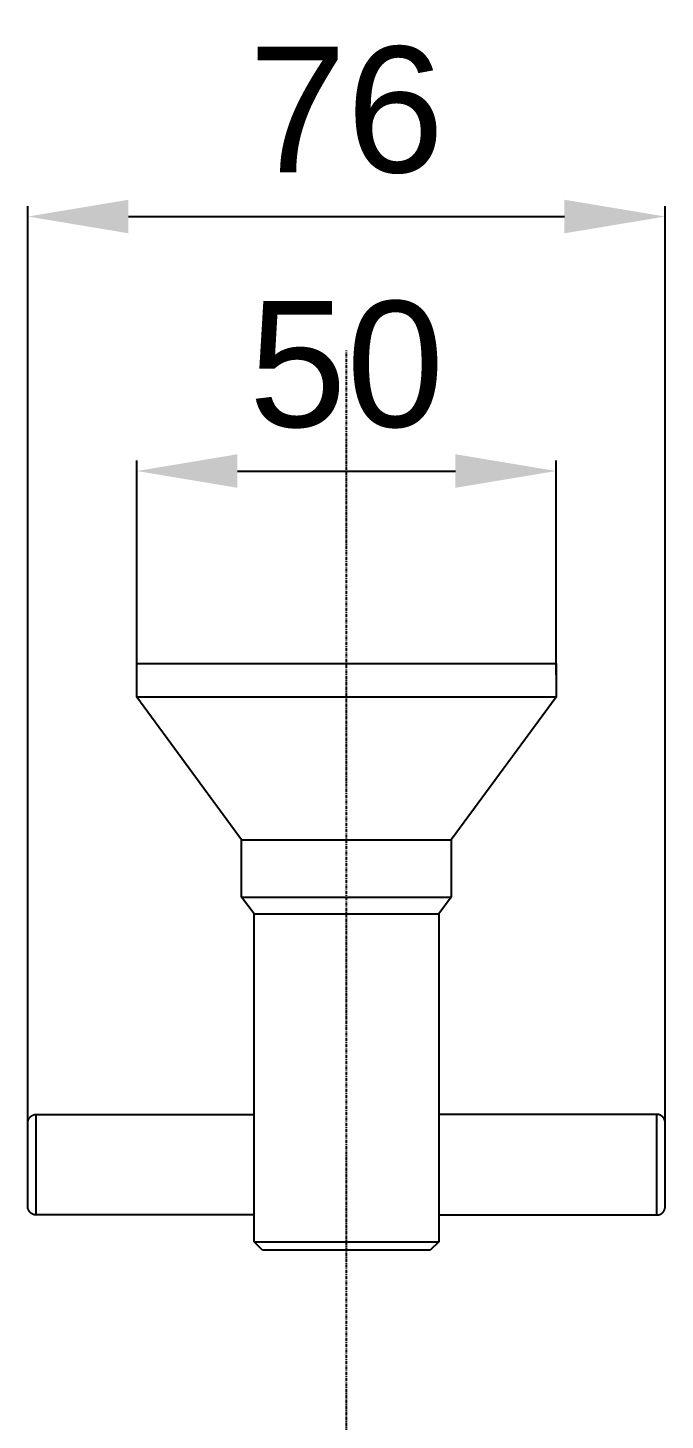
# Model space of a CAD drawing. Header units: millimetres. Extents: x 2944 to 4044, y 1234 to 2718.
# Drawn here: x 3788.9 to 3864.9, y 2080.2 to 2246.3 of the extents above; entities that cross this region are included whole.
import ezdxf

# ---------------------------------------------------------------- set-up
doc = ezdxf.new("R2010")
doc.units = ezdxf.units.MM
doc.linetypes.add('CENTER', pattern=[0.6, 0.375, -0.075, 0.075, -0.075])
for name, color, linetype in [('CEN2', 1, 'Continuous'), ('DIM2', 3, 'Continuous'), ('main', 7, 'Continuous')]:
    doc.layers.add(name, color=color, linetype=linetype)
doc.styles.get("Standard").update_dxf_attribs({"font": 'arial.ttf'})
doc.dimstyles.new('ISO-25', dxfattribs={"dimtxt": 2.5, "dimasz": 2.5, "dimexe": 1.25, "dimexo": 0.625, "dimtad": 1, "dimtxsty": 'Standard', "dimcen": 2.5, "dimadec": 0, "dimazin": 0, "dimtfac": 1, "dimtmove": 0, "dimatfit": 3, "dimfxl": 1, "dimarcsym": 0})

# ---------------------------------------------------------------- blocks, each defined once
blk = doc.blocks.new('*D28')
at = {"layer": 'Defpoints', "color": 0, "transparency": 16777216}
for p in [(3864.89, 2223.76), (3788.89, 2110.66), (3864.89, 2110.66)]:
    blk.add_point(p, dxfattribs=at)
at = {"layer": 'DIM2', "color": 0, "lineweight": -2, "transparency": 16777216}
for p, q in [((3788.89, 2111.28), (3788.89, 2225.01)), ((3864.89, 2111.28), (3864.89, 2225.01)), ((3800.89, 2223.76), (3852.89, 2223.76))]:
    blk.add_line(p, q, dxfattribs=at)
at = {"layer": 'DIM2', "color": 0, "transparency": 16777216}
for points in [[(3800.89, 2225.76), (3800.89, 2221.76), (3788.89, 2223.76)], [(3852.89, 2225.76), (3852.89, 2221.76), (3864.89, 2223.76)]]:
    blk.add_solid(points, dxfattribs=at)
at = {"layer": 'DIM2', "color": 0, "transparency": 16777216, "insert": (3826.89, 2236.42), "char_height": 15, "attachment_point": 5}
blk.add_mtext('76', dxfattribs=at)
blk = doc.blocks.new('*D20')
at = {"layer": 'Defpoints', "color": 0, "transparency": 16777216}
for p in [(3851.89, 2193.4), (3801.89, 2168.45), (3851.89, 2168.45)]:
    blk.add_point(p, dxfattribs=at)
at = {"layer": 'DIM2', "color": 0, "lineweight": -2, "transparency": 16777216}
for p, q in [((3801.89, 2169.07), (3801.89, 2194.65)), ((3851.89, 2169.07), (3851.89, 2194.65)), ((3813.89, 2193.4), (3839.89, 2193.4))]:
    blk.add_line(p, q, dxfattribs=at)
at = {"layer": 'DIM2', "color": 0, "transparency": 16777216}
for points in [[(3813.89, 2195.4), (3813.89, 2191.4), (3801.89, 2193.4)], [(3839.89, 2195.4), (3839.89, 2191.4), (3851.89, 2193.4)]]:
    blk.add_solid(points, dxfattribs=at)
at = {"layer": 'DIM2', "color": 0, "transparency": 16777216, "insert": (3826.89, 2206.06), "char_height": 15, "attachment_point": 5}
blk.add_mtext('50', dxfattribs=at)

msp = doc.modelspace()

# ---------------------------------------------------------------- linework, layer by layer
at = {"layer": 'CEN2', "linetype": 'CENTER'}
msp.add_line((3826.89, 1914.1), (3826.89, 2207.79), dxfattribs=at)
at = {"layer": 'main'}
for p, q in [((3801.89, 2166.44), (3801.89, 2170.45)), ((3801.89, 2170.45), (3851.89, 2170.45)), ((3851.89, 2170.45), (3851.89, 2166.44)), ((3814.39, 2149.39), (3801.89, 2166.44)), ((3851.89, 2166.44), (3801.89, 2166.44)), ((3851.89, 2166.44), (3839.39, 2149.39)), ((3814.39, 2142.57), (3814.39, 2149.39)), ((3814.39, 2149.39), (3839.39, 2149.39)), ((3839.39, 2149.39), (3839.39, 2142.57)), ((3815.89, 2140.57), (3814.39, 2142.57)), ((3814.39, 2142.57), (3839.39, 2142.57)), ((3839.39, 2142.57), (3837.89, 2140.57)), ((3815.89, 2116.66), (3815.89, 2140.57)), ((3815.89, 2140.57), (3837.89, 2140.57)), ((3837.89, 2140.57), (3837.89, 2116.66)), ((3788.91, 2115.86), (3788.92, 2115.9)), ((3788.92, 2115.9), (3788.93, 2115.93)), ((3788.93, 2115.93), (3788.94, 2115.96)), ((3788.94, 2115.96), (3788.95, 2116)), ((3788.95, 2116), (3788.97, 2116.03)), ((3788.97, 2116.03), (3788.98, 2116.06)), ((3788.98, 2116.06), (3788.99, 2116.09)), ((3788.99, 2116.09), (3789.01, 2116.13)), ((3789.01, 2116.13), (3789.03, 2116.16)), ((3789.03, 2116.16), (3789.04, 2116.19)), ((3789.04, 2116.19), (3789.06, 2116.21)), ((3789.06, 2116.21), (3789.08, 2116.24)), ((3789.08, 2116.24), (3789.1, 2116.27)), ((3789.1, 2116.27), (3789.13, 2116.3)), ((3789.13, 2116.3), (3789.15, 2116.32)), ((3789.15, 2116.32), (3789.17, 2116.35)), ((3789.17, 2116.35), (3789.2, 2116.38)), ((3789.2, 2116.38), (3789.22, 2116.4)), ((3789.22, 2116.4), (3789.25, 2116.42)), ((3789.25, 2116.42), (3789.28, 2116.44)), ((3789.28, 2116.44), (3789.3, 2116.46)), ((3789.3, 2116.46), (3789.33, 2116.48)), ((3789.33, 2116.48), (3789.36, 2116.5)), ((3789.36, 2116.5), (3789.39, 2116.52)), ((3789.39, 2116.52), (3789.42, 2116.54)), ((3789.42, 2116.54), (3789.45, 2116.55)), ((3789.45, 2116.55), (3789.49, 2116.57)), ((3789.49, 2116.57), (3789.52, 2116.58)), ((3789.52, 2116.58), (3789.55, 2116.6)), ((3789.55, 2116.6), (3789.58, 2116.61)), ((3789.58, 2116.61), (3789.62, 2116.62)), ((3789.62, 2116.62), (3789.65, 2116.63)), ((3789.65, 2116.63), (3789.68, 2116.63)), ((3789.68, 2116.63), (3789.72, 2116.64)), ((3789.72, 2116.64), (3789.75, 2116.65)), ((3789.75, 2116.65), (3789.79, 2116.65)), ((3789.79, 2116.65), (3789.82, 2116.65)), ((3789.82, 2116.65), (3789.86, 2116.66)), ((3789.86, 2116.66), (3789.89, 2116.66)), ((3789.89, 2104.66), (3789.89, 2116.66)), ((3789.89, 2116.66), (3815.89, 2116.66)), ((3815.89, 2104.66), (3815.89, 2116.66)), ((3837.89, 2116.66), (3837.89, 2104.66)), ((3863.89, 2116.66), (3837.89, 2116.66)), ((3863.93, 2116.66), (3863.89, 2116.66)), ((3863.89, 2104.66), (3863.89, 2116.66)), ((3863.96, 2116.65), (3863.93, 2116.66)), ((3864, 2116.65), (3863.96, 2116.65)), ((3864.03, 2116.65), (3864, 2116.65)), ((3864.07, 2116.64), (3864.03, 2116.65)), ((3864.1, 2116.63), (3864.07, 2116.64)), ((3864.13, 2116.63), (3864.1, 2116.63)), ((3864.17, 2116.62), (3864.13, 2116.63)), ((3864.2, 2116.61), (3864.17, 2116.62)), ((3864.23, 2116.6), (3864.2, 2116.61)), ((3864.27, 2116.58), (3864.23, 2116.6)), ((3864.3, 2116.57), (3864.27, 2116.58)), ((3864.33, 2116.55), (3864.3, 2116.57)), ((3864.36, 2116.54), (3864.33, 2116.55)), ((3864.39, 2116.52), (3864.36, 2116.54)), ((3864.42, 2116.5), (3864.39, 2116.52)), ((3864.45, 2116.48), (3864.42, 2116.5)), ((3864.48, 2116.46), (3864.45, 2116.48)), ((3864.51, 2116.44), (3864.48, 2116.46)), ((3864.54, 2116.42), (3864.51, 2116.44)), ((3864.56, 2116.4), (3864.54, 2116.42)), ((3864.59, 2116.38), (3864.56, 2116.4)), ((3864.61, 2116.35), (3864.59, 2116.38)), ((3864.64, 2116.32), (3864.61, 2116.35)), ((3864.66, 2116.3), (3864.64, 2116.32)), ((3864.68, 2116.27), (3864.66, 2116.3)), ((3864.7, 2116.24), (3864.68, 2116.27)), ((3864.72, 2116.21), (3864.7, 2116.24)), ((3864.74, 2116.19), (3864.72, 2116.21)), ((3864.76, 2116.16), (3864.74, 2116.19)), ((3864.78, 2116.13), (3864.76, 2116.16)), ((3864.79, 2116.09), (3864.78, 2116.13)), ((3864.81, 2116.06), (3864.79, 2116.09)), ((3864.82, 2116.03), (3864.81, 2116.06)), ((3864.83, 2116), (3864.82, 2116.03)), ((3864.84, 2115.96), (3864.83, 2116)), ((3864.85, 2115.93), (3864.84, 2115.96)), ((3864.86, 2115.9), (3864.85, 2115.93)), ((3864.87, 2115.86), (3864.86, 2115.9)), ((3788.89, 2115.69), (3788.9, 2115.73)), ((3788.89, 2115.66), (3788.89, 2115.69)), ((3788.89, 2105.66), (3788.89, 2115.66)), ((3788.9, 2115.79), (3788.91, 2115.83)), ((3788.9, 2115.76), (3788.9, 2115.79)), ((3788.9, 2115.73), (3788.9, 2115.76)), ((3788.91, 2115.83), (3788.91, 2115.86)), ((3864.88, 2115.83), (3864.87, 2115.86)), ((3864.88, 2115.79), (3864.88, 2115.83)), ((3864.89, 2115.76), (3864.88, 2115.79)), ((3864.89, 2115.73), (3864.89, 2115.76)), ((3864.89, 2115.69), (3864.89, 2115.73)), ((3864.89, 2115.66), (3864.89, 2115.69)), ((3864.89, 2105.66), (3864.89, 2115.66)), ((3788.89, 2105.62), (3788.89, 2105.66)), ((3788.9, 2105.59), (3788.89, 2105.62)), ((3788.9, 2105.55), (3788.9, 2105.59)), ((3788.9, 2105.52), (3788.9, 2105.55)), ((3788.91, 2105.48), (3788.9, 2105.52)), ((3788.91, 2105.45), (3788.91, 2105.48)), ((3788.92, 2105.41), (3788.91, 2105.45)), ((3788.93, 2105.38), (3788.92, 2105.41)), ((3788.94, 2105.35), (3788.93, 2105.38)), ((3788.95, 2105.31), (3788.94, 2105.35)), ((3788.97, 2105.28), (3788.95, 2105.31)), ((3788.98, 2105.25), (3788.97, 2105.28)), ((3788.99, 2105.22), (3788.98, 2105.25)), ((3789.01, 2105.19), (3788.99, 2105.22)), ((3789.03, 2105.16), (3789.01, 2105.19)), ((3789.04, 2105.13), (3789.03, 2105.16)), ((3789.06, 2105.1), (3789.04, 2105.13)), ((3789.08, 2105.07), (3789.06, 2105.1)), ((3789.1, 2105.04), (3789.08, 2105.07)), ((3789.13, 2105.01), (3789.1, 2105.04)), ((3789.15, 2104.99), (3789.13, 2105.01)), ((3789.17, 2104.96), (3789.15, 2104.99)), ((3789.2, 2104.94), (3789.17, 2104.96)), ((3789.22, 2104.91), (3789.2, 2104.94)), ((3789.25, 2104.89), (3789.22, 2104.91)), ((3789.28, 2104.87), (3789.25, 2104.89)), ((3789.3, 2104.85), (3789.28, 2104.87)), ((3789.33, 2104.83), (3789.3, 2104.85)), ((3789.36, 2104.81), (3789.33, 2104.83)), ((3789.39, 2104.79), (3789.36, 2104.81)), ((3789.42, 2104.77), (3789.39, 2104.79)), ((3789.45, 2104.76), (3789.42, 2104.77)), ((3789.49, 2104.74), (3789.45, 2104.76)), ((3789.52, 2104.73), (3789.49, 2104.74)), ((3789.55, 2104.72), (3789.52, 2104.73)), ((3789.58, 2104.7), (3789.55, 2104.72)), ((3789.62, 2104.69), (3789.58, 2104.7)), ((3789.65, 2104.69), (3789.62, 2104.69)), ((3789.68, 2104.68), (3789.65, 2104.69)), ((3789.72, 2104.67), (3789.68, 2104.68)), ((3789.75, 2104.67), (3789.72, 2104.67)), ((3789.79, 2104.66), (3789.75, 2104.67)), ((3789.82, 2104.66), (3789.79, 2104.66)), ((3789.86, 2104.66), (3789.82, 2104.66)), ((3789.89, 2104.66), (3789.86, 2104.66)), ((3815.89, 2104.66), (3789.89, 2104.66)), ((3815.89, 2101.46), (3815.89, 2104.66)), ((3837.89, 2104.66), (3863.89, 2104.66)), ((3837.89, 2104.66), (3837.89, 2101.46)), ((3863.89, 2104.66), (3863.93, 2104.66)), ((3863.93, 2104.66), (3863.96, 2104.66)), ((3863.96, 2104.66), (3864, 2104.66)), ((3864, 2104.66), (3864.03, 2104.67)), ((3864.03, 2104.67), (3864.07, 2104.67)), ((3864.07, 2104.67), (3864.1, 2104.68)), ((3864.1, 2104.68), (3864.13, 2104.69)), ((3864.13, 2104.69), (3864.17, 2104.69)), ((3864.17, 2104.69), (3864.2, 2104.7)), ((3864.2, 2104.7), (3864.23, 2104.72)), ((3864.23, 2104.72), (3864.27, 2104.73)), ((3864.27, 2104.73), (3864.3, 2104.74)), ((3864.3, 2104.74), (3864.33, 2104.76)), ((3864.33, 2104.76), (3864.36, 2104.77)), ((3864.36, 2104.77), (3864.39, 2104.79)), ((3864.39, 2104.79), (3864.42, 2104.81)), ((3864.42, 2104.81), (3864.45, 2104.83)), ((3864.45, 2104.83), (3864.48, 2104.85)), ((3864.48, 2104.85), (3864.51, 2104.87)), ((3864.51, 2104.87), (3864.54, 2104.89)), ((3864.54, 2104.89), (3864.56, 2104.91)), ((3864.56, 2104.91), (3864.59, 2104.94)), ((3864.59, 2104.94), (3864.61, 2104.96)), ((3864.61, 2104.96), (3864.64, 2104.99)), ((3864.64, 2104.99), (3864.66, 2105.01)), ((3864.66, 2105.01), (3864.68, 2105.04)), ((3864.68, 2105.04), (3864.7, 2105.07)), ((3864.7, 2105.07), (3864.72, 2105.1)), ((3864.72, 2105.1), (3864.74, 2105.13)), ((3864.74, 2105.13), (3864.76, 2105.16)), ((3864.76, 2105.16), (3864.78, 2105.19)), ((3864.78, 2105.19), (3864.79, 2105.22)), ((3864.79, 2105.22), (3864.81, 2105.25)), ((3864.81, 2105.25), (3864.82, 2105.28)), ((3864.82, 2105.28), (3864.83, 2105.31)), ((3864.83, 2105.31), (3864.84, 2105.35)), ((3864.84, 2105.35), (3864.85, 2105.38)), ((3864.85, 2105.38), (3864.86, 2105.41)), ((3864.86, 2105.41), (3864.87, 2105.45)), ((3864.87, 2105.45), (3864.88, 2105.48)), ((3864.88, 2105.52), (3864.89, 2105.55)), ((3864.88, 2105.48), (3864.88, 2105.52)), ((3864.89, 2105.62), (3864.89, 2105.66)), ((3864.89, 2105.59), (3864.89, 2105.62)), ((3864.89, 2105.55), (3864.89, 2105.59)), ((3815.89, 2101.46), (3815.89, 2101.46)), ((3816.89, 2100.45), (3815.89, 2101.46)), ((3815.89, 2101.46), (3837.89, 2101.46)), ((3837.89, 2101.46), (3836.89, 2100.45)), ((3837.89, 2101.46), (3837.89, 2101.46)), ((3836.89, 2100.45), (3816.89, 2100.45))]:
    msp.add_line(p, q, dxfattribs=at)

# ---------------------------------------------------------------- dimensions: what is measured, and where the dimension line sits
at = {"layer": 'DIM2'}
for base, p1, p2, picture, middle in [((3864.89, 2223.76), (3788.89, 2110.66), (3864.89, 2110.66), '*D28', (3826.89, 2236.42)), ((3851.89, 2193.4), (3801.89, 2168.45), (3851.89, 2168.45), '*D20', (3826.89, 2206.06))]:
    dim = msp.add_linear_dim(base=base, p1=p1, p2=p2, dimstyle='ISO-25', override={"dimtxt": 15, "dimasz": 12, "dimgap": 5, "dimdec": 0}, dxfattribs=at)
    dim.commit()
    dim.dimension.update_dxf_attribs({"geometry": picture, "text_midpoint": middle})

doc.saveas('drawing.dxf')
